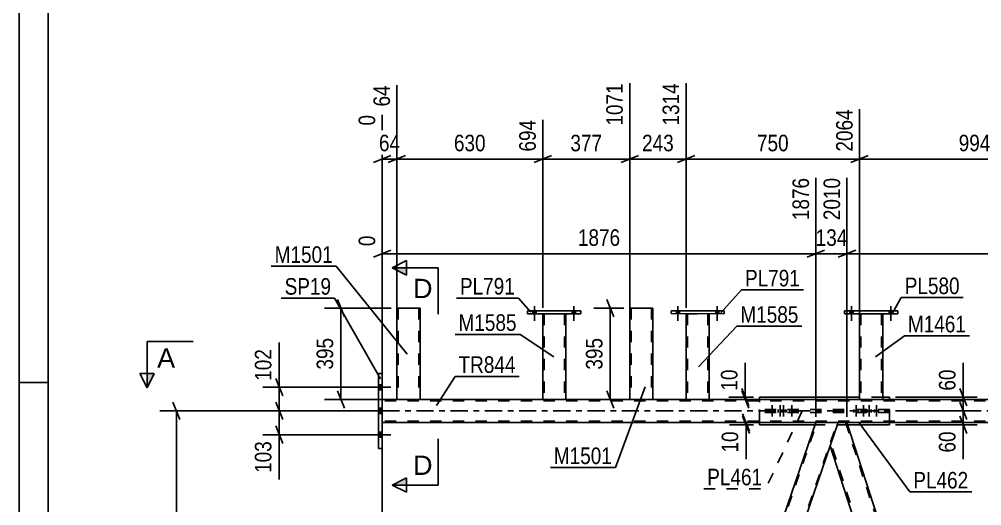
# Model space of a CAD drawing. Header units: millimetres. Extents: x 0 to 841, y 0 to 594.
# Drawn here: x 0 to 166.5, y 425.7 to 509.8 of the extents above; entities that cross this region are included whole.
import ezdxf

# ---------------------------------------------------------------- set-up
doc = ezdxf.new("R2010")
doc.units = ezdxf.units.MM
doc.linetypes.add('DXK_LINE_DOT2', pattern=[3.9198, 1.9599, -1.9599])
doc.linetypes.add('DXK_LINE_DOT3', pattern=[5.9187, 2.979, -0.9799, 0.9799, -0.9799])
doc.styles.add('Arial', font='arial.ttf', dxfattribs={"height": 0.2})
doc.styles.add('Arial Narrow', font='ARIALN.TTF', dxfattribs={"height": 0.2})

# ---------------------------------------------------------------- blocks, each defined once
blk = doc.blocks.new('Unknown-570349097-1114 - 28277')
at = {"color": 5, "linetype": 'Continuous'}
for p, q in [((0, 594), (0, 0)), ((5, 589), (5, 5)), ((5, 447), (0, 447))]:
    blk.add_line(p, q, dxfattribs=at)
blk = doc.blocks.new('Part-570349097-5648 - 5549')
at = {"color": 2, "linetype": 'Continuous'}
for p, q in [((90.53, 444.08), (62.76, 444.08)), ((105.59, 444.08), (94.53, 444.08)), ((145.34, 444.08), (109.59, 444.08)), ((185.09, 444.08), (149.34, 444.08)), ((560.82, 440.08), (62.76, 440.08))]:
    blk.add_line(p, q, dxfattribs=at)
at = {"color": 7, "linetype": 'DXK_LINE_DOT2'}
for p, q in [((62.76, 444.08), (62.76, 440.08)), ((766.86, 443.84), (62.76, 443.84)), ((94.53, 444.08), (90.53, 444.08)), ((109.59, 444.08), (105.59, 444.08)), ((149.34, 444.08), (145.34, 444.08)), ((766.86, 440.32), (62.76, 440.32))]:
    blk.add_line(p, q, dxfattribs=at)
at = {"color": 7, "linetype": 'DXK_LINE_DOT3'}
blk.add_line((62.76, 442.08), (766.86, 442.08), dxfattribs=at)
blk = doc.blocks.new('Part-570349097-5605 - 5549')
at = {"color": 2, "linetype": 'Continuous'}
for p, q in [((128, 444.47), (128, 444.08)), ((145.34, 444.47), (128, 444.47)), ((150.53, 444.47), (149.34, 444.47)), ((150.53, 444.08), (150.53, 444.47)), ((128, 439.67), (128, 440.08)), ((137.65, 439.67), (128, 439.67)), ((150.53, 439.67), (143.29, 439.67)), ((150.53, 439.67), (150.53, 440.08))]:
    blk.add_line(p, q, dxfattribs=at)
at = {"color": 7, "linetype": 'DXK_LINE_DOT2'}
for p, q in [((149.34, 444.47), (145.34, 444.47)), ((128, 444.08), (128, 443.6)), ((128, 440.08), (128, 443.6)), ((150.53, 440.08), (150.53, 444.08)), ((143.29, 439.67), (137.65, 439.67))]:
    blk.add_line(p, q, dxfattribs=at)
blk = doc.blocks.new('Part-570349097-5617 - 5549')
at = {"color": 2, "linetype": 'Continuous'}
for p, q in [((115.33, 458.91), (115.33, 444.08)), ((119.33, 458.91), (119.33, 444.08)), ((115.33, 444.08), (119.29, 444.08)), ((119.33, 444.08), (119.29, 444.08))]:
    blk.add_line(p, q, dxfattribs=at)
at = {"color": 7, "linetype": 'DXK_LINE_DOT2'}
for p, q in [((115.33, 458.91), (119.33, 458.91)), ((115.57, 458.91), (115.57, 444.08)), ((119.09, 458.91), (119.09, 444.08)), ((119.02, 444.08), (119.03, 444.08)), ((119.03, 444.08), (119.07, 444.08)), ((119.07, 444.08), (119.09, 444.08))]:
    blk.add_line(p, q, dxfattribs=at)
blk = doc.blocks.new('Part-570349097-5638 - 5549')
at = {"color": 2, "linetype": 'Continuous'}
for p, q in [((62.12, 448.58), (62.76, 448.58)), ((62.12, 435.58), (62.12, 448.58)), ((62.76, 448.58), (62.76, 435.58)), ((62.76, 435.58), (62.12, 435.58))]:
    blk.add_line(p, q, dxfattribs=at)
blk = doc.blocks.new('Part-570349097-5708 - 5549')
at = {"color": 2, "linetype": 'Continuous'}
for p, q in [((141.66, 440.08), (140.27, 436.03)), ((143.16, 440.08), (141.66, 440.08)), ((181.53, 321.34), (143.16, 440.08)), ((178.39, 318.07), (140.27, 436.03)), ((180.41, 318.07), (181.53, 321.34))]:
    blk.add_line(p, q, dxfattribs=at)
at = {"color": 7, "linetype": 'DXK_LINE_DOT2'}
for p, q in [((142.91, 440.08), (181.4, 320.97)), ((178.64, 318.07), (140.4, 436.4)), ((178.39, 318.07), (180.41, 318.07))]:
    blk.add_line(p, q, dxfattribs=at)
blk = doc.blocks.new('Part-570349097-5713 - 5549')
at = {"color": 2, "linetype": 'Continuous'}
for p, q in [((95.8, 318.07), (137.79, 440.08)), ((137.79, 440.08), (141.32, 440.08)), ((141.66, 440.08), (141.32, 440.08)), ((99.67, 318.07), (140.27, 436.03))]:
    blk.add_line(p, q, dxfattribs=at)
at = {"color": 7, "linetype": 'DXK_LINE_DOT2'}
for p, q in [((95.97, 318.07), (137.96, 440.08)), ((99.5, 318.07), (141.49, 440.08)), ((140.27, 436.03), (141.66, 440.08)), ((99.67, 318.07), (95.8, 318.07))]:
    blk.add_line(p, q, dxfattribs=at)
blk = doc.blocks.new('Part-570349097-5718 - 5549')
at = {"color": 2, "linetype": 'Continuous'}
for p, q in [((112.73, 459.4), (112.73, 458.92)), ((112.73, 459.4), (121.93, 459.39)), ((112.73, 458.92), (121.93, 458.91)), ((121.93, 459.39), (121.93, 458.91))]:
    blk.add_line(p, q, dxfattribs=at)
blk = doc.blocks.new('Part-570349097-5753 - 5549')
at = {"color": 2, "linetype": 'Continuous'}
for p, q in [((90.53, 458.91), (90.53, 444.08)), ((94.53, 458.91), (94.53, 444.08)), ((90.53, 444.08), (94.49, 444.08)), ((94.53, 444.08), (94.49, 444.08))]:
    blk.add_line(p, q, dxfattribs=at)
at = {"color": 7, "linetype": 'DXK_LINE_DOT2'}
for p, q in [((90.53, 458.91), (94.53, 458.91)), ((90.77, 458.91), (90.77, 444.08)), ((94.29, 458.91), (94.29, 444.08)), ((94.27, 444.08), (94.29, 444.08))]:
    blk.add_line(p, q, dxfattribs=at)
blk = doc.blocks.new('Part-570349097-5758 - 5549')
at = {"color": 2, "linetype": 'Continuous'}
for p, q in [((87.93, 459.39), (87.93, 458.91)), ((87.93, 459.39), (97.13, 459.39)), ((87.93, 458.91), (97.13, 458.91)), ((97.13, 459.39), (97.13, 458.91))]:
    blk.add_line(p, q, dxfattribs=at)
blk = doc.blocks.new('Part-570349097-5759 - 5549')
at = {"color": 2, "linetype": 'Continuous'}
for p, q in [((65.32, 459.88), (65.32, 444.09)), ((68.84, 459.88), (65.32, 459.88)), ((68.84, 459.88), (69.32, 459.88)), ((69.32, 459.88), (69.32, 444.09)), ((65.32, 444.09), (69.28, 444.09)), ((69.32, 444.09), (69.28, 444.09))]:
    blk.add_line(p, q, dxfattribs=at)
at = {"color": 7, "linetype": 'DXK_LINE_DOT2'}
for p, q in [((65.56, 459.88), (65.56, 444.09)), ((69.06, 459.88), (68.93, 459.88)), ((69.08, 459.88), (69.06, 459.88)), ((69.08, 459.88), (69.08, 444.09)), ((69.06, 444.09), (69.08, 444.09))]:
    blk.add_line(p, q, dxfattribs=at)
blk = doc.blocks.new('Part-570349097-5764 - 5549')
at = {"color": 2, "linetype": 'Continuous'}
for p, q in [((145.34, 458.91), (145.34, 444.08)), ((149.34, 458.91), (149.34, 444.08)), ((145.34, 444.08), (149.3, 444.08)), ((149.34, 444.08), (149.3, 444.08))]:
    blk.add_line(p, q, dxfattribs=at)
at = {"color": 7, "linetype": 'DXK_LINE_DOT2'}
for p, q in [((145.34, 458.91), (149.34, 458.91)), ((145.58, 458.91), (145.58, 444.08)), ((149.1, 458.91), (149.1, 444.08)), ((149.08, 444.08), (149.1, 444.08))]:
    blk.add_line(p, q, dxfattribs=at)
blk = doc.blocks.new('Part-570349097-5769 - 5549')
at = {"color": 2, "linetype": 'Continuous'}
for p, q in [((142.74, 459.39), (142.74, 458.91)), ((142.74, 459.39), (151.94, 459.39)), ((142.74, 458.91), (151.94, 458.91)), ((151.94, 459.39), (151.94, 458.91))]:
    blk.add_line(p, q, dxfattribs=at)
blk = doc.blocks.new('Bolt-570349097-6004 - 5549')
at = {"linetype": 'Continuous'}
for points in [[(143.66, 458.91), (144.22, 458.91), (144.22, 459.39), (143.66, 459.39)], [(143.66, 458.91), (144.22, 458.91), (144.22, 459.39), (143.66, 459.39)], [(150.46, 458.91), (151.02, 458.91), (151.02, 459.39), (150.46, 459.39)], [(150.46, 458.91), (151.02, 458.91), (151.02, 459.39), (150.46, 459.39)]]:
    blk.add_hatch(color=1, dxfattribs=at).paths.add_polyline_path(points)
at = {"color": 1, "linetype": 'Continuous'}
for p, q in [((143.94, 460.19), (143.94, 457.67)), ((143.94, 460.19), (143.94, 457.67)), ((150.74, 460.19), (150.74, 457.67)), ((150.74, 460.19), (150.74, 457.67)), ((143.66, 459.39), (143.66, 458.91)), ((143.66, 459.39), (143.66, 458.91)), ((144.22, 459.39), (144.22, 458.91)), ((144.22, 459.39), (144.22, 458.91)), ((150.46, 459.39), (150.46, 458.91)), ((150.46, 459.39), (150.46, 458.91)), ((151.02, 459.39), (151.02, 458.91)), ((151.02, 459.39), (151.02, 458.91))]:
    blk.add_line(p, q, dxfattribs=at)
blk = doc.blocks.new('Part-570349097-5897 - 5549')
at = {"color": 7, "linetype": 'DXK_LINE_DOT2'}
for p, q in [((150.53, 442.31), (128, 442.31)), ((128, 442.31), (128, 441.83)), ((150.53, 441.83), (128, 441.83)), ((132.23, 442.31), (132.23, 441.83)), ((145.63, 441.83), (145.63, 442.31)), ((150.53, 442.31), (150.53, 441.83))]:
    blk.add_line(p, q, dxfattribs=at)
blk = doc.blocks.new('Bolt-570349097-5973 - 5549')
at = {"linetype": 'Continuous'}
for points in [[(62.76, 445.74), (62.76, 446.62), (62.12, 446.62), (62.12, 445.74)], [(62.76, 445.74), (62.76, 446.62), (62.12, 446.62), (62.12, 445.74)], [(62.76, 445.74), (62.76, 446.62), (62.12, 446.62), (62.12, 445.74)], [(62.76, 441.66), (62.76, 442.54), (62.12, 442.54), (62.12, 441.66)], [(62.76, 441.66), (62.76, 442.54), (62.12, 442.54), (62.12, 441.66)], [(62.76, 437.54), (62.76, 438.42), (62.12, 438.42), (62.12, 437.54)], [(62.76, 437.54), (62.76, 438.42), (62.12, 438.42), (62.12, 437.54)], [(62.76, 437.54), (62.76, 438.42), (62.12, 438.42), (62.12, 437.54)]]:
    blk.add_hatch(color=1, dxfattribs=at).paths.add_polyline_path(points)
at = {"color": 1, "linetype": 'Continuous'}
for p, q in [((60.96, 446.18), (64.28, 446.18)), ((60.96, 446.18), (64.28, 446.18)), ((60.96, 446.18), (64.28, 446.18)), ((62.12, 446.62), (62.76, 446.62)), ((62.12, 446.62), (62.76, 446.62)), ((62.12, 446.62), (62.76, 446.62)), ((62.12, 445.74), (62.76, 445.74)), ((62.12, 445.74), (62.76, 445.74)), ((62.12, 445.74), (62.76, 445.74)), ((60.96, 442.1), (64.28, 442.1)), ((60.96, 442.1), (64.28, 442.1)), ((62.12, 442.54), (62.76, 442.54)), ((62.12, 442.54), (62.76, 442.54)), ((62.12, 441.66), (62.76, 441.66)), ((62.12, 441.66), (62.76, 441.66)), ((60.96, 437.98), (64.28, 437.98)), ((60.96, 437.98), (64.28, 437.98)), ((60.96, 437.98), (64.28, 437.98)), ((62.12, 438.42), (62.76, 438.42)), ((62.12, 438.42), (62.76, 438.42)), ((62.12, 438.42), (62.76, 438.42)), ((62.12, 437.54), (62.76, 437.54)), ((62.12, 437.54), (62.76, 437.54)), ((62.12, 437.54), (62.76, 437.54))]:
    blk.add_line(p, q, dxfattribs=at)
blk = doc.blocks.new('Bolt-570349097-5981 - 5549')
at = {"linetype": 'Continuous'}
for points in [[(88.85, 458.91), (89.41, 458.91), (89.41, 459.39), (88.85, 459.39)], [(88.85, 458.91), (89.41, 458.91), (89.41, 459.39), (88.85, 459.39)], [(95.65, 458.91), (96.21, 458.91), (96.21, 459.39), (95.65, 459.39)], [(95.65, 458.91), (96.21, 458.91), (96.21, 459.39), (95.65, 459.39)]]:
    blk.add_hatch(color=1, dxfattribs=at).paths.add_polyline_path(points)
at = {"color": 1, "linetype": 'Continuous'}
for p, q in [((89.13, 460.19), (89.13, 457.67)), ((89.13, 460.19), (89.13, 457.67)), ((95.93, 460.19), (95.93, 457.67)), ((95.93, 460.19), (95.93, 457.67)), ((88.85, 459.39), (88.85, 458.91)), ((88.85, 459.39), (88.85, 458.91)), ((89.41, 459.39), (89.41, 458.91)), ((89.41, 459.39), (89.41, 458.91)), ((95.65, 459.39), (95.65, 458.91)), ((95.65, 459.39), (95.65, 458.91)), ((96.21, 459.39), (96.21, 458.91)), ((96.21, 459.39), (96.21, 458.91))]:
    blk.add_line(p, q, dxfattribs=at)
blk = doc.blocks.new('Bolt-570349097-5982 - 5549')
at = {"linetype": 'Continuous'}
for points in [[(113.65, 458.91), (114.21, 458.91), (114.21, 459.39), (113.65, 459.39)], [(113.65, 458.91), (114.21, 458.91), (114.21, 459.39), (113.65, 459.39)], [(120.45, 458.91), (121.01, 458.91), (121.01, 459.39), (120.45, 459.39)], [(120.45, 458.91), (121.01, 458.91), (121.01, 459.39), (120.45, 459.39)]]:
    blk.add_hatch(color=1, dxfattribs=at).paths.add_polyline_path(points)
at = {"color": 1, "linetype": 'Continuous'}
for p, q in [((113.93, 460.2), (113.93, 457.68)), ((113.93, 460.2), (113.93, 457.68)), ((120.73, 460.19), (120.73, 457.67)), ((120.73, 460.19), (120.73, 457.67)), ((113.65, 459.39), (113.65, 458.91)), ((113.65, 459.39), (113.65, 458.91)), ((114.21, 459.39), (114.21, 458.91)), ((114.21, 459.39), (114.21, 458.91)), ((120.45, 459.39), (120.45, 458.91)), ((120.45, 459.39), (120.45, 458.91)), ((121.01, 459.39), (121.01, 458.91)), ((121.01, 459.39), (121.01, 458.91))]:
    blk.add_line(p, q, dxfattribs=at)
blk = doc.blocks.new('Bolt-570349097-5983 - 5549')
at = {"color": 1, "linetype": 'DXK_LINE_DOT2'}
for p, q in [((144.73, 443.11), (144.73, 440.11)), ((146.01, 443.11), (146.01, 440.11)), ((146.99, 443.11), (146.99, 440.11)), ((148.26, 443.11), (148.26, 440.11)), ((144.37, 442.31), (144.37, 441.83)), ((145.09, 442.31), (145.09, 441.83)), ((145.65, 442.31), (145.65, 441.83)), ((146.37, 442.31), (146.37, 441.83)), ((146.63, 442.31), (146.63, 441.83)), ((147.35, 442.31), (147.35, 441.83)), ((147.9, 442.31), (147.9, 441.83)), ((148.62, 442.31), (148.62, 441.83))]:
    blk.add_line(p, q, dxfattribs=at)
blk = doc.blocks.new('Bolt-570349097-6003 - 5549')
at = {"color": 1, "linetype": 'DXK_LINE_DOT2'}
for p, q in [((130.21, 443.11), (130.21, 440.11)), ((131.62, 443.11), (131.62, 440.11)), ((132.2, 443.11), (132.2, 440.11)), ((133.61, 443.11), (133.61, 440.11)), ((129.85, 442.31), (129.85, 441.83)), ((130.57, 442.31), (130.57, 441.83)), ((131.26, 442.31), (131.26, 441.83)), ((131.84, 442.31), (131.84, 441.83)), ((131.98, 442.31), (131.98, 441.83)), ((132.56, 442.31), (132.56, 441.83)), ((133.25, 442.31), (133.25, 441.83)), ((133.97, 442.31), (133.97, 441.83))]:
    blk.add_line(p, q, dxfattribs=at)
blk = doc.blocks.new('Part-570349097-6074 - 5549')
at = {"color": 2, "linetype": 'Continuous'}
for p, q in [((105.59, 459.87), (105.59, 444.08)), ((109.11, 459.87), (105.59, 459.87)), ((109.11, 459.87), (109.59, 459.87)), ((109.59, 459.87), (109.59, 444.08)), ((105.59, 444.08), (109.55, 444.08)), ((109.59, 444.08), (109.55, 444.08))]:
    blk.add_line(p, q, dxfattribs=at)
at = {"color": 7, "linetype": 'DXK_LINE_DOT2'}
for p, q in [((105.83, 459.87), (105.83, 444.08)), ((109.33, 459.87), (109.2, 459.87)), ((109.35, 459.87), (109.33, 459.87)), ((109.35, 459.87), (109.35, 444.08)), ((109.33, 444.08), (109.35, 444.08))]:
    blk.add_line(p, q, dxfattribs=at)
blk = doc.blocks.new('StraightDimension-570349097-6210 - 5549')
at = {"color": 7, "linetype": 'Continuous'}
for p, q in [((61.12, 446.18), (42.11, 446.18)), ((44.36, 447.68), (45.56, 444.68)), ((44.96, 442.08), (44.96, 446.18)), ((45.56, 440.58), (44.36, 443.58)), ((61.12, 442.08), (42.11, 442.08))]:
    blk.add_line(p, q, dxfattribs=at)
at = {"color": 0}
blk.add_wipeout([(44.21, 453.39), (40.01, 453.39), (40.01, 446.7), (44.21, 446.7)], dxfattribs=at)
at = {"color": 7, "linetype": 'Continuous'}
blk.add_line((44.96, 446.18), (44.96, 453.91), dxfattribs=at)
blk.add_line((44.96, 446.18), (44.96, 453.91), dxfattribs=at)
at = {"color": 3, "style": 'Arial Narrow'}
blk.add_text('102', height=2.863, rotation=90.0002, dxfattribs=at).set_placement((43.61, 447.3))
blk = doc.blocks.new('StraightDimension-570349097-6286 - 5549')
at = {"color": 7, "linetype": 'Continuous'}
for p, q in [((137.79, 441.08), (137.79, 482.4)), ((143.16, 441.08), (143.16, 482.4)), ((136.29, 468.69), (139.29, 469.89)), ((144.66, 469.89), (141.66, 468.69)), ((137.79, 469.29), (143.16, 469.29))]:
    blk.add_line(p, q, dxfattribs=at)
at = {"color": 0}
blk.add_wipeout([(143.82, 470.04), (143.82, 474.24), (137.14, 474.24), (137.14, 470.04)], dxfattribs=at)
at = {"color": 3, "style": 'Arial Narrow'}
blk.add_text('134', height=2.863, dxfattribs=at).set_placement((137.74, 470.64))
at = {"color": 0, "linetype": 'Continuous'}
blk.add_wipeout([(142.56, 483), (138.36, 483), (138.36, 474.49), (142.56, 474.49)], dxfattribs=at)
at = {"color": 3, "linetype": 'Continuous', "style": 'Arial Narrow'}
blk.add_text('2010', height=2.863, rotation=90.0002, dxfattribs=at).set_placement((141.96, 475.09))
blk = doc.blocks.new('StraightDimension-570349097-6268 - 5549')
at = {"color": 7, "linetype": 'Continuous'}
for p, q in [((137.79, 441.08), (137.79, 482.4)), ((62.76, 445.08), (62.76, 472.42)), ((64.26, 469.89), (61.26, 468.69)), ((136.29, 468.69), (139.29, 469.89)), ((62.76, 469.29), (137.79, 469.29))]:
    blk.add_line(p, q, dxfattribs=at)
at = {"color": 0, "linetype": 'Continuous'}
for points in [[(137.19, 483), (132.99, 483), (132.99, 474.49), (137.19, 474.49)], [(62.16, 473.02), (57.96, 473.02), (57.96, 469.99), (62.16, 469.99)]]:
    blk.add_wipeout(points, dxfattribs=at)
at = {"color": 0}
blk.add_wipeout([(104.53, 470.04), (104.53, 474.24), (96.02, 474.24), (96.02, 470.04)], dxfattribs=at)
at = {"color": 3, "linetype": 'Continuous', "style": 'Arial Narrow'}
for s, height, p in [('1876', 2.863, (136.59, 475.09)), ('0', 2.86, (61.56, 470.59))]:
    blk.add_text(s, height=height, rotation=90.0002, dxfattribs=at).set_placement(p)
at = {"color": 3, "style": 'Arial Narrow'}
blk.add_text('1876', height=2.863, dxfattribs=at).set_placement((96.62, 470.64))
blk = doc.blocks.new('StraightDimension-570349097-22352 - 5549')
at = {"color": 7, "linetype": 'Continuous'}
for p, q in [((127, 444.47), (122.71, 444.47)), ((124.96, 445.97), (126.16, 442.97)), ((126.16, 442.58), (124.96, 445.58)), ((125.56, 444.08), (125.56, 444.47)), ((127, 444.08), (122.71, 444.08))]:
    blk.add_line(p, q, dxfattribs=at)
at = {"color": 0}
blk.add_wipeout([(124.81, 449.85), (120.61, 449.85), (120.61, 445), (124.81, 445)], dxfattribs=at)
at = {"color": 7, "linetype": 'Continuous'}
blk.add_line((125.56, 444.47), (125.56, 450.38), dxfattribs=at)
blk.add_line((125.56, 444.47), (125.56, 450.38), dxfattribs=at)
at = {"color": 3, "style": 'Arial Narrow'}
blk.add_text('10', height=2.863, rotation=90.0002, dxfattribs=at).set_placement((124.21, 445.6))
blk = doc.blocks.new('StraightDimension-570349097-21215 - 5549')
at = {"color": 7, "linetype": 'Continuous'}
for p, q in [((145.34, 452.91), (145.34, 494.26)), ((185.09, 459.91), (185.09, 494.26)), ((146.84, 486.25), (143.84, 485.05)), ((183.59, 485.05), (186.59, 486.25)), ((145.34, 485.65), (185.09, 485.65))]:
    blk.add_line(p, q, dxfattribs=at)
at = {"color": 0, "linetype": 'Continuous'}
blk.add_wipeout([(184.49, 494.86), (180.29, 494.86), (180.29, 486.35), (184.49, 486.35)], dxfattribs=at)
at = {"color": 0}
blk.add_wipeout([(168.56, 486.4), (168.56, 490.6), (161.88, 490.6), (161.88, 486.4)], dxfattribs=at)
at = {"color": 3, "linetype": 'Continuous', "style": 'Arial Narrow'}
blk.add_text('3058', height=2.863, rotation=90.0002, dxfattribs=at).set_placement((183.89, 486.95))
at = {"color": 3, "style": 'Arial Narrow'}
blk.add_text('994', height=2.863, dxfattribs=at).set_placement((162.48, 487))
blk = doc.blocks.new('StraightDimension-570349097-21218 - 5549')
at = {"color": 7, "linetype": 'Continuous'}
for p, q in [((105.59, 458.59), (105.59, 498.76)), ((90.53, 459.91), (90.53, 492.44)), ((92.03, 486.25), (89.03, 485.05)), ((104.09, 485.05), (107.09, 486.25)), ((90.53, 485.65), (105.59, 485.65))]:
    blk.add_line(p, q, dxfattribs=at)
at = {"color": 0}
blk.add_wipeout([(101.4, 486.4), (101.4, 490.6), (94.72, 490.6), (94.72, 486.4)], dxfattribs=at)
at = {"color": 3, "style": 'Arial Narrow'}
blk.add_text('377', height=2.863, dxfattribs=at).set_placement((95.32, 487))
at = {"color": 0, "linetype": 'Continuous'}
blk.add_wipeout([(104.99, 499.36), (100.79, 499.36), (100.79, 490.85), (104.99, 490.85)], dxfattribs=at)
at = {"color": 3, "linetype": 'Continuous', "style": 'Arial Narrow'}
blk.add_text('1071', height=2.863, rotation=90.0002, dxfattribs=at).set_placement((104.39, 491.45))
blk = doc.blocks.new('StraightDimension-570349097-21216 - 5549')
at = {"color": 7, "linetype": 'Continuous'}
for p, q in [((115.33, 459.91), (115.33, 498.76)), ((145.34, 452.91), (145.34, 494.26)), ((116.83, 486.25), (113.83, 485.05)), ((143.84, 485.05), (146.84, 486.25)), ((115.33, 485.65), (145.34, 485.65))]:
    blk.add_line(p, q, dxfattribs=at)
at = {"color": 0, "linetype": 'Continuous'}
blk.add_wipeout([(144.74, 494.86), (140.54, 494.86), (140.54, 486.35), (144.74, 486.35)], dxfattribs=at)
at = {"color": 0}
blk.add_wipeout([(133.68, 486.4), (133.68, 490.6), (126.99, 490.6), (126.99, 486.4)], dxfattribs=at)
at = {"color": 3, "linetype": 'Continuous', "style": 'Arial Narrow'}
blk.add_text('2064', height=2.863, rotation=90.0002, dxfattribs=at).set_placement((144.14, 486.95))
at = {"color": 3, "style": 'Arial Narrow'}
blk.add_text('750', height=2.863, dxfattribs=at).set_placement((127.59, 487))
blk = doc.blocks.new('StraightDimension-570349097-21220 - 5549')
at = {"color": 7, "linetype": 'Continuous'}
for p, q in [((65.32, 452.22), (65.32, 498.41)), ((62.76, 445.08), (62.76, 493.28)), ((61.26, 485.05), (64.26, 486.25)), ((66.82, 486.25), (63.82, 485.05)), ((62.76, 485.65), (65.32, 485.65))]:
    blk.add_line(p, q, dxfattribs=at)
at = {"color": 0, "linetype": 'Continuous'}
blk.add_wipeout([(64.72, 499.01), (60.52, 499.01), (60.52, 494.15), (64.72, 494.15)], dxfattribs=at)
at = {"color": 0}
blk.add_wipeout([(66.47, 486.4), (66.47, 490.6), (61.61, 490.6), (61.61, 486.4)], dxfattribs=at)
at = {"color": 3, "linetype": 'Continuous', "style": 'Arial Narrow'}
blk.add_text('64', height=2.863, rotation=90.0002, dxfattribs=at).set_placement((64.12, 494.75))
at = {"color": 3, "style": 'Arial Narrow'}
blk.add_text('64', height=2.863, dxfattribs=at).set_placement((62.21, 487))
at = {"color": 0, "linetype": 'Continuous'}
blk.add_wipeout([(62.16, 493.88), (57.96, 493.88), (57.96, 490.85), (62.16, 490.85)], dxfattribs=at)
at = {"color": 3, "linetype": 'Continuous', "style": 'Arial Narrow'}
blk.add_text('0', height=2.86, rotation=90.0002, dxfattribs=at).set_placement((61.56, 491.45))
blk = doc.blocks.new('StraightDimension-570349097-8006 - 5549')
at = {"color": 7, "linetype": 'Continuous'}
for p, q in [((62.76, 439.08), (62.76, 381.16)), ((44.34, 319.06), (44.34, 386.41)), ((45.84, 384.16), (42.84, 382.96)), ((44.34, 383.56), (62.76, 383.56)), ((61.26, 382.96), (64.26, 384.16))]:
    blk.add_line(p, q, dxfattribs=at)
at = {"color": 0}
blk.add_wipeout([(57.81, 384.31), (57.81, 388.51), (49.3, 388.51), (49.3, 384.31)], dxfattribs=at)
at = {"color": 3, "style": 'Arial Narrow'}
blk.add_text('1379', height=2.863, dxfattribs=at).set_placement((49.9, 384.91))
blk = doc.blocks.new('StraightDimension-570349097-30484 - 5549')
at = {"color": 7, "linetype": 'Continuous'}
for p, q in [((56.24, 458.38), (55.04, 461.38)), ((64.32, 459.88), (52.79, 459.88)), ((55.64, 444.09), (55.64, 459.88)), ((55.04, 445.59), (56.24, 442.59)), ((64.32, 444.09), (52.79, 444.09))]:
    blk.add_line(p, q, dxfattribs=at)
at = {"color": 0}
blk.add_wipeout([(54.89, 455.33), (50.69, 455.33), (50.69, 448.64), (54.89, 448.64)], dxfattribs=at)
at = {"color": 3, "style": 'Arial Narrow'}
blk.add_text('395', height=2.863, rotation=90.0002, dxfattribs=at).set_placement((54.29, 449.24))
blk = doc.blocks.new('StraightDimension-570349097-6202 - 5549')
at = {"color": 7, "linetype": 'Continuous'}
for p, q in [((44.36, 443.58), (45.56, 440.58)), ((61.12, 442.08), (42.11, 442.08)), ((44.96, 437.98), (44.96, 442.08)), ((45.56, 436.48), (44.36, 439.48)), ((61.12, 437.98), (42.11, 437.98))]:
    blk.add_line(p, q, dxfattribs=at)
at = {"color": 0}
blk.add_wipeout([(44.21, 437.45), (40.01, 437.45), (40.01, 430.77), (44.21, 430.77)], dxfattribs=at)
at = {"color": 7, "linetype": 'Continuous'}
blk.add_line((44.96, 437.98), (44.96, 430.24), dxfattribs=at)
blk.add_line((44.96, 437.98), (44.96, 430.24), dxfattribs=at)
at = {"color": 3, "style": 'Arial Narrow'}
blk.add_text('103', height=2.863, rotation=90.0002, dxfattribs=at).set_placement((43.61, 431.37))
blk = doc.blocks.new('StraightDimension-570349097-6308 - 5549')
at = {"color": 7, "linetype": 'Continuous'}
for p, q in [((143.16, 441.08), (143.16, 482.4)), ((222.4, 441.08), (222.4, 482.4)), ((144.66, 469.89), (141.66, 468.69)), ((220.9, 468.69), (223.9, 469.89)), ((143.16, 469.29), (222.4, 469.29))]:
    blk.add_line(p, q, dxfattribs=at)
at = {"color": 0, "linetype": 'Continuous'}
blk.add_wipeout([(221.8, 483), (217.6, 483), (217.6, 474.49), (221.8, 474.49)], dxfattribs=at)
at = {"color": 0}
blk.add_wipeout([(187.04, 470.04), (187.04, 474.24), (178.52, 474.24), (178.52, 470.04)], dxfattribs=at)
at = {"color": 3, "linetype": 'Continuous', "style": 'Arial Narrow'}
blk.add_text('3991', height=2.863, rotation=90.0002, dxfattribs=at).set_placement((221.2, 475.09))
at = {"color": 3, "style": 'Arial Narrow'}
blk.add_text('1981', height=2.863, dxfattribs=at).set_placement((179.12, 470.64))
blk = doc.blocks.new('StraightDimension-570349097-8017 - 5549')
at = {"color": 7, "linetype": 'Continuous'}
for p, q in [((27.78, 440.58), (26.58, 443.58)), ((62.52, 442.08), (24.33, 442.08)), ((27.18, 315.42), (27.18, 442.08)), ((26.58, 316.92), (27.78, 313.92)), ((43.34, 315.42), (24.33, 315.42))]:
    blk.add_line(p, q, dxfattribs=at)
at = {"color": 0}
blk.add_wipeout([(26.43, 383), (22.23, 383), (22.23, 374.49), (26.43, 374.49)], dxfattribs=at)
at = {"color": 3, "style": 'Arial Narrow'}
blk.add_text('3166', height=2.863, rotation=90.0002, dxfattribs=at).set_placement((25.83, 375.09))
blk = doc.blocks.new('StraightDimension-570349097-21217 - 5549')
at = {"color": 7, "linetype": 'Continuous'}
for p, q in [((105.59, 458.59), (105.59, 498.76)), ((115.33, 459.91), (115.33, 498.76)), ((104.09, 485.05), (107.09, 486.25)), ((116.83, 486.25), (113.83, 485.05)), ((105.59, 485.65), (115.33, 485.65))]:
    blk.add_line(p, q, dxfattribs=at)
at = {"color": 0}
blk.add_wipeout([(113.8, 486.4), (113.8, 490.6), (107.12, 490.6), (107.12, 486.4)], dxfattribs=at)
at = {"color": 3, "style": 'Arial Narrow'}
blk.add_text('243', height=2.863, dxfattribs=at).set_placement((107.72, 487))
at = {"color": 0, "linetype": 'Continuous'}
blk.add_wipeout([(114.73, 499.36), (110.53, 499.36), (110.53, 490.85), (114.73, 490.85)], dxfattribs=at)
at = {"color": 3, "linetype": 'Continuous', "style": 'Arial Narrow'}
blk.add_text('1314', height=2.863, rotation=90.0002, dxfattribs=at).set_placement((114.13, 491.45))
blk = doc.blocks.new('StraightDimension-570349097-21219 - 5549')
at = {"color": 7, "linetype": 'Continuous'}
for p, q in [((65.32, 452.22), (65.32, 498.41)), ((90.53, 459.91), (90.53, 492.44)), ((66.82, 486.25), (63.82, 485.05)), ((89.03, 485.05), (92.03, 486.25)), ((65.32, 485.65), (90.53, 485.65))]:
    blk.add_line(p, q, dxfattribs=at)
at = {"color": 0, "linetype": 'Continuous'}
blk.add_wipeout([(89.93, 493.04), (85.73, 493.04), (85.73, 486.35), (89.93, 486.35)], dxfattribs=at)
at = {"color": 0}
blk.add_wipeout([(81.27, 486.4), (81.27, 490.6), (74.58, 490.6), (74.58, 486.4)], dxfattribs=at)
at = {"color": 3, "linetype": 'Continuous', "style": 'Arial Narrow'}
blk.add_text('694', height=2.863, rotation=90.0002, dxfattribs=at).set_placement((89.33, 486.95))
at = {"color": 3, "style": 'Arial Narrow'}
blk.add_text('630', height=2.863, dxfattribs=at).set_placement((75.18, 487))
blk = doc.blocks.new('StraightDimension-570349097-22369 - 5549')
at = {"color": 7, "linetype": 'Continuous'}
for p, q in [((125.1, 441.58), (126.3, 438.58)), ((126.3, 438.17), (125.1, 441.17)), ((127, 440.08), (122.85, 440.08)), ((127, 439.67), (122.85, 439.67)), ((125.7, 439.67), (125.7, 440.08))]:
    blk.add_line(p, q, dxfattribs=at)
at = {"color": 0}
blk.add_wipeout([(124.95, 439.15), (120.75, 439.15), (120.75, 434.29), (124.95, 434.29)], dxfattribs=at)
at = {"color": 7, "linetype": 'Continuous'}
blk.add_line((125.7, 439.67), (125.7, 433.77), dxfattribs=at)
blk.add_line((125.7, 439.67), (125.7, 433.77), dxfattribs=at)
at = {"color": 3, "style": 'Arial Narrow'}
blk.add_text('10', height=2.863, rotation=90.0002, dxfattribs=at).set_placement((124.35, 434.89))
blk = doc.blocks.new('StraightDimension-570349097-22387 - 5549')
at = {"color": 7, "linetype": 'Continuous'}
for p, q in [((151.53, 444.47), (165.67, 444.47)), ((162.67, 445.97), (163.87, 442.97)), ((163.27, 442.08), (163.27, 444.47)), ((163.87, 440.58), (162.67, 443.58)), ((151.53, 442.08), (165.67, 442.08))]:
    blk.add_line(p, q, dxfattribs=at)
at = {"color": 0}
blk.add_wipeout([(162.52, 449.85), (158.32, 449.85), (158.32, 445), (162.52, 445)], dxfattribs=at)
at = {"color": 7, "linetype": 'Continuous'}
blk.add_line((163.27, 444.47), (163.27, 450.38), dxfattribs=at)
blk.add_line((163.27, 444.47), (163.27, 450.38), dxfattribs=at)
at = {"color": 3, "style": 'Arial Narrow'}
blk.add_text('60', height=2.863, rotation=90.0002, dxfattribs=at).set_placement((161.92, 445.6))
blk = doc.blocks.new('StraightDimension-570349097-22388 - 5549')
at = {"color": 7, "linetype": 'Continuous'}
for p, q in [((162.67, 443.58), (163.87, 440.58)), ((151.53, 442.08), (165.67, 442.08)), ((163.87, 438.17), (162.67, 441.17)), ((163.27, 439.67), (163.27, 442.08)), ((151.53, 439.67), (165.67, 439.67))]:
    blk.add_line(p, q, dxfattribs=at)
at = {"color": 0}
blk.add_wipeout([(162.52, 439.15), (158.32, 439.15), (158.32, 434.29), (162.52, 434.29)], dxfattribs=at)
at = {"color": 7, "linetype": 'Continuous'}
blk.add_line((163.27, 439.67), (163.27, 433.77), dxfattribs=at)
blk.add_line((163.27, 439.67), (163.27, 433.77), dxfattribs=at)
at = {"color": 3, "style": 'Arial Narrow'}
blk.add_text('60', height=2.863, rotation=90.0002, dxfattribs=at).set_placement((161.92, 434.89))
blk = doc.blocks.new('StraightDimension-570349097-30496 - 5549')
at = {"color": 7, "linetype": 'Continuous'}
for p, q in [((102.82, 458.37), (101.62, 461.37)), ((104.59, 459.87), (99.37, 459.87)), ((102.22, 444.08), (102.22, 459.87)), ((101.62, 445.58), (102.82, 442.58)), ((104.59, 444.08), (99.37, 444.08))]:
    blk.add_line(p, q, dxfattribs=at)
at = {"color": 0}
blk.add_wipeout([(101.47, 455.32), (97.27, 455.32), (97.27, 448.63), (101.47, 448.63)], dxfattribs=at)
at = {"color": 3, "style": 'Arial Narrow'}
blk.add_text('395', height=2.863, rotation=90.0002, dxfattribs=at).set_placement((100.87, 449.23))
blk = doc.blocks.new('Mark-570349097-20500 - 5549')
at = {"color": 0}
blk.add_wipeout([(134.77, 457.34), (134.77, 460.34), (124.72, 460.34), (124.72, 457.34)], dxfattribs=at)
blk.add_wipeout([(134.77, 457.34), (134.77, 460.34), (124.72, 460.34), (124.72, 457.34)], dxfattribs=at)
at = {"color": 30, "linetype": 'Continuous'}
for p, q in [((117.48, 449.72), (124.12, 456.74)), ((124.12, 456.74), (135.37, 456.74))]:
    blk.add_line(p, q, dxfattribs=at)
at = {"color": 3, "style": 'Arial Narrow'}
blk.add_text('M1585', height=2.863, dxfattribs=at).set_placement((124.72, 457.34))
blk = doc.blocks.new('Mark-570349097-5634 - 5549')
at = {"color": 0}
blk.add_wipeout([(53.94, 462.2), (53.94, 465.2), (45.9, 465.2), (45.9, 462.2)], dxfattribs=at)
blk.add_wipeout([(53.94, 462.2), (53.94, 465.2), (45.9, 465.2), (45.9, 462.2)], dxfattribs=at)
at = {"color": 30, "linetype": 'Continuous'}
for p in [(45.3, 461.6), (62.49, 447.62)]:
    blk.add_line(p, (54.54, 461.6), dxfattribs=at)
at = {"color": 3, "style": 'Arial Narrow'}
blk.add_text('SP19', height=2.863, dxfattribs=at).set_placement((45.9, 462.2))
blk = doc.blocks.new('Mark-570349097-5601 - 5549')
at = {"color": 0}
blk.add_wipeout([(164.13, 428.67), (164.13, 431.67), (154.63, 431.67), (154.63, 428.67)], dxfattribs=at)
blk.add_wipeout([(164.13, 428.67), (164.13, 431.67), (154.63, 431.67), (154.63, 428.67)], dxfattribs=at)
at = {"color": 30, "linetype": 'Continuous'}
for p, q in [((145.24, 440), (154.03, 428.07)), ((154.03, 428.07), (164.73, 428.07))]:
    blk.add_line(p, q, dxfattribs=at)
at = {"color": 3, "style": 'Arial Narrow'}
blk.add_text('PL462', height=2.863, dxfattribs=at).set_placement((154.63, 428.67))
blk = doc.blocks.new('Mark-570349097-5644 - 5549')
at = {"color": 0}
blk.add_wipeout([(85.85, 448.67), (85.85, 451.67), (75.98, 451.67), (75.98, 448.67)], dxfattribs=at)
blk.add_wipeout([(85.85, 448.67), (85.85, 451.67), (75.98, 451.67), (75.98, 448.67)], dxfattribs=at)
at = {"color": 30, "linetype": 'Continuous'}
for p, q in [((72.15, 443.02), (75.38, 448.07)), ((75.38, 448.07), (86.45, 448.07))]:
    blk.add_line(p, q, dxfattribs=at)
at = {"color": 3, "style": 'Arial Narrow'}
blk.add_text('TR844', height=2.863, dxfattribs=at).set_placement((75.98, 448.67))
blk = doc.blocks.new('Mark-570349097-5714 - 5549')
at = {"color": 0}
blk.add_wipeout([(135.03, 463.63), (135.03, 466.63), (125.52, 466.63), (125.52, 463.63)], dxfattribs=at)
blk.add_wipeout([(135.03, 463.63), (135.03, 466.63), (125.52, 466.63), (125.52, 463.63)], dxfattribs=at)
at = {"color": 30, "linetype": 'Continuous'}
for p, q in [((121.32, 459.07), (124.92, 463.03)), ((124.92, 463.03), (135.63, 463.03))]:
    blk.add_line(p, q, dxfattribs=at)
at = {"color": 3, "style": 'Arial Narrow'}
blk.add_text('PL791', height=2.863, dxfattribs=at).set_placement((125.52, 463.63))
blk = doc.blocks.new('SectionMark-570349097-8075 - 5549')
at = {"linetype": 'Continuous'}
for points in [[(66.98, 466.85), (66.98, 465.6), (64.48, 466.85)], [(66.98, 430.52), (66.98, 429.27), (64.48, 429.27)]]:
    blk.add_hatch(color=6, dxfattribs=at).paths.add_polyline_path(points)
at = {"color": 6, "linetype": 'Continuous'}
for p, q in [((64.48, 466.85), (66.98, 468.1)), ((66.98, 465.6), (66.98, 468.1)), ((72.48, 466.85), (64.48, 466.85)), ((64.48, 466.85), (66.98, 465.6)), ((72.48, 466.85), (72.48, 458.85)), ((72.48, 429.27), (72.48, 437.27)), ((64.48, 429.27), (66.98, 430.52)), ((66.98, 430.52), (66.98, 428.02)), ((72.48, 429.27), (64.48, 429.27)), ((66.98, 428.02), (64.48, 429.27))]:
    blk.add_line(p, q, dxfattribs=at)
at = {"color": 0, "linetype": 'Continuous'}
for points in [[(71.48, 461.6), (71.48, 465.1), (68.11, 465.1), (68.11, 461.6)], [(71.48, 431.02), (71.48, 434.52), (68.11, 434.52), (68.11, 431.02)]]:
    blk.add_wipeout(points, dxfattribs=at)
at = {"color": 3, "linetype": 'Continuous', "style": 'Arial'}
for p in [(68.11, 461.6), (68.11, 431.02)]:
    blk.add_text('D', height=3.34, dxfattribs=at).set_placement(p)
blk = doc.blocks.new('Mark-570349097-5749 - 5549')
at = {"color": 0}
blk.add_wipeout([(86.02, 455.93), (86.02, 458.93), (75.97, 458.93), (75.97, 455.93)], dxfattribs=at)
blk.add_wipeout([(86.02, 455.93), (86.02, 458.93), (75.97, 458.93), (75.97, 455.93)], dxfattribs=at)
at = {"color": 30, "linetype": 'Continuous'}
for p in [(75.37, 455.33), (92.48, 451.42)]:
    blk.add_line(p, (86.62, 455.33), dxfattribs=at)
at = {"color": 3, "style": 'Arial Narrow'}
blk.add_text('M1585', height=2.863, dxfattribs=at).set_placement((75.97, 455.93))
blk = doc.blocks.new('Mark-570349097-5754 - 5549')
at = {"color": 0}
blk.add_wipeout([(85.72, 462.22), (85.72, 465.22), (76.22, 465.22), (76.22, 462.22)], dxfattribs=at)
blk.add_wipeout([(85.72, 462.22), (85.72, 465.22), (76.22, 465.22), (76.22, 462.22)], dxfattribs=at)
at = {"color": 30, "linetype": 'Continuous'}
for p in [(75.62, 461.62), (88.5, 459.15)]:
    blk.add_line(p, (86.32, 461.62), dxfattribs=at)
at = {"color": 3, "style": 'Arial Narrow'}
blk.add_text('PL791', height=2.863, dxfattribs=at).set_placement((76.22, 462.22))
blk = doc.blocks.new('Mark-570349097-5760 - 5549')
at = {"color": 0}
blk.add_wipeout([(163.76, 455.68), (163.76, 458.68), (153.7, 458.68), (153.7, 455.68)], dxfattribs=at)
blk.add_wipeout([(163.76, 455.68), (163.76, 458.68), (153.7, 458.68), (153.7, 455.68)], dxfattribs=at)
at = {"color": 30, "linetype": 'Continuous'}
for p, q in [((148.1, 451.47), (153.1, 455.08)), ((153.1, 455.08), (164.36, 455.08))]:
    blk.add_line(p, q, dxfattribs=at)
at = {"color": 3, "style": 'Arial Narrow'}
blk.add_text('M1461', height=2.863, dxfattribs=at).set_placement((153.7, 455.68))
blk = doc.blocks.new('Mark-570349097-5765 - 5549')
at = {"color": 0}
blk.add_wipeout([(162.66, 462.3), (162.66, 465.3), (153.15, 465.3), (153.15, 462.3)], dxfattribs=at)
blk.add_wipeout([(162.66, 462.3), (162.66, 465.3), (153.15, 465.3), (153.15, 462.3)], dxfattribs=at)
at = {"color": 30, "linetype": 'Continuous'}
for p, q in [((151.05, 459), (152.55, 461.7)), ((152.55, 461.7), (163.26, 461.7))]:
    blk.add_line(p, q, dxfattribs=at)
at = {"color": 3, "style": 'Arial Narrow'}
blk.add_text('PL580', height=2.863, dxfattribs=at).set_placement((153.15, 462.3))
blk = doc.blocks.new('Mark-570349097-5893 - 5549')
at = {"color": 0}
blk.add_wipeout([(128.5, 429.22), (128.5, 432.22), (118.99, 432.22), (118.99, 429.22)], dxfattribs=at)
blk.add_wipeout([(128.5, 429.22), (128.5, 432.22), (118.99, 432.22), (118.99, 429.22)], dxfattribs=at)
at = {"color": 30, "linetype": 'DXK_LINE_DOT2'}
for p in [(135.36, 441.99), (118.39, 428.62)]:
    blk.add_line(p, (129.1, 428.62), dxfattribs=at)
at = {"color": 3, "style": 'Arial Narrow'}
blk.add_text('PL461', height=2.863, dxfattribs=at).set_placement((118.99, 429.22))
blk = doc.blocks.new('Mark-570349097-6070 - 5549')
at = {"color": 0}
blk.add_wipeout([(102.51, 432.9), (102.51, 435.9), (92.46, 435.9), (92.46, 432.9)], dxfattribs=at)
blk.add_wipeout([(102.51, 432.9), (102.51, 435.9), (92.46, 435.9), (92.46, 432.9)], dxfattribs=at)
at = {"color": 30, "linetype": 'Continuous'}
for p in [(108.25, 446.24), (91.86, 432.3)]:
    blk.add_line(p, (103.11, 432.3), dxfattribs=at)
at = {"color": 3, "style": 'Arial Narrow'}
blk.add_text('M1501', height=2.863, dxfattribs=at).set_placement((92.46, 432.9))
blk = doc.blocks.new('Mark-570349097-6171 - 5549')
at = {"color": 0, "linetype": 'Continuous'}
blk.add_wipeout([(54.23, 467.7), (54.23, 470.7), (44.18, 470.7), (44.18, 467.7)], dxfattribs=at)
blk.add_wipeout([(54.23, 467.7), (54.23, 470.7), (44.18, 470.7), (44.18, 467.7)], dxfattribs=at)
at = {"color": 30, "linetype": 'Continuous'}
for p in [(43.58, 467.1), (67.07, 451.93)]:
    blk.add_line(p, (54.83, 467.1), dxfattribs=at)
at = {"color": 3, "linetype": 'Continuous', "style": 'Arial Narrow'}
blk.add_text('M1501', height=2.863, dxfattribs=at).set_placement((44.18, 467.7))
blk = doc.blocks.new('SectionMark-570349097-8077 - 5549')
at = {"linetype": 'Continuous'}
blk.add_hatch(color=6, dxfattribs=at).paths.add_polyline_path([(22.1, 448.58), (23.35, 448.58), (22.1, 446.08)])
at = {"color": 6, "linetype": 'Continuous'}
for p, q in [((22.1, 454.08), (30.1, 454.08)), ((22.1, 454.08), (22.1, 446.08)), ((22.1, 446.08), (20.85, 448.58)), ((23.35, 448.58), (20.85, 448.58)), ((22.1, 446.08), (23.35, 448.58))]:
    blk.add_line(p, q, dxfattribs=at)
at = {"color": 0, "linetype": 'Continuous'}
blk.add_wipeout([(26.96, 449.58), (26.96, 453.08), (23.85, 453.08), (23.85, 449.58)], dxfattribs=at)
at = {"color": 3, "linetype": 'Continuous', "style": 'Arial'}
blk.add_text('A', height=3.34, dxfattribs=at).set_placement((23.85, 449.58))

msp = doc.modelspace()

# ---------------------------------------------------------------- block references
for name in ['Unknown-570349097-1114 - 28277', 'Part-570349097-5759 - 5549', 'Bolt-570349097-5981 - 5549', 'Part-570349097-6074 - 5549', 'Bolt-570349097-5982 - 5549', 'Bolt-570349097-6004 - 5549', 'Part-570349097-5758 - 5549', 'Part-570349097-5753 - 5549', 'Part-570349097-5718 - 5549', 'Part-570349097-5617 - 5549', 'Part-570349097-5769 - 5549', 'Part-570349097-5764 - 5549', 'Part-570349097-5638 - 5549', 'Bolt-570349097-5973 - 5549', 'Part-570349097-5605 - 5549', 'Part-570349097-5648 - 5549', 'Bolt-570349097-6003 - 5549', 'Bolt-570349097-5983 - 5549', 'Part-570349097-5897 - 5549', 'Part-570349097-5713 - 5549', 'Part-570349097-5708 - 5549']:
    msp.add_blockref(name, (0, 0))

# ---------------------------------------------------------------- next in the draw order: block references
for name in ['StraightDimension-570349097-6286 - 5549', 'StraightDimension-570349097-6210 - 5549', 'StraightDimension-570349097-8006 - 5549']:
    msp.add_blockref(name, (0, 0))

# ---------------------------------------------------------------- next in the draw order: block references
for name in ['StraightDimension-570349097-21215 - 5549', 'StraightDimension-570349097-6268 - 5549']:
    msp.add_blockref(name, (0, 0))

# ---------------------------------------------------------------- next in the draw order: block references
for name in ['StraightDimension-570349097-21220 - 5549', 'StraightDimension-570349097-21218 - 5549', 'StraightDimension-570349097-21216 - 5549', 'StraightDimension-570349097-22352 - 5549', 'StraightDimension-570349097-22369 - 5549']:
    msp.add_blockref(name, (0, 0))

# ---------------------------------------------------------------- next in the draw order: block references
for name in ['StraightDimension-570349097-21217 - 5549', 'StraightDimension-570349097-6308 - 5549', 'StraightDimension-570349097-30484 - 5549', 'Mark-570349097-5893 - 5549']:
    msp.add_blockref(name, (0, 0))

# ---------------------------------------------------------------- next in the draw order: block references
for name in ['StraightDimension-570349097-21219 - 5549', 'Mark-570349097-5634 - 5549', 'StraightDimension-570349097-30496 - 5549', 'Mark-570349097-20500 - 5549', 'Mark-570349097-5760 - 5549', 'StraightDimension-570349097-22387 - 5549', 'StraightDimension-570349097-6202 - 5549']:
    msp.add_blockref(name, (0, 0))

# ---------------------------------------------------------------- next in the draw order: block references
for name in ['Mark-570349097-5714 - 5549', 'Mark-570349097-5765 - 5549', 'Mark-570349097-5644 - 5549', 'Mark-570349097-6070 - 5549', 'StraightDimension-570349097-8017 - 5549', 'StraightDimension-570349097-22388 - 5549']:
    msp.add_blockref(name, (0, 0))

# ---------------------------------------------------------------- next in the draw order: block references
for name in ['SectionMark-570349097-8075 - 5549', 'Mark-570349097-5749 - 5549', 'Mark-570349097-5601 - 5549']:
    msp.add_blockref(name, (0, 0))

# ---------------------------------------------------------------- next in the draw order: block references
for name in ['Mark-570349097-6171 - 5549', 'Mark-570349097-5754 - 5549']:
    msp.add_blockref(name, (0, 0))

# ---------------------------------------------------------------- next in the draw order: block references
msp.add_blockref('SectionMark-570349097-8077 - 5549', (0, 0))

doc.saveas('drawing.dxf')
